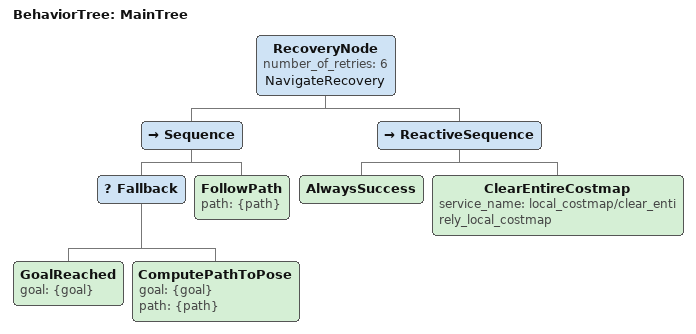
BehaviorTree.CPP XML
<?xml version="1.0"?>
<root BTCPP_format="4" main_tree_to_execute="MainTree">
  <BehaviorTree ID="MainTree">
    <RecoveryNode number_of_retries="6" name="NavigateRecovery">
      <Sequence>
        <Fallback>
          <GoalReached goal="{goal}"/>
          <ComputePathToPose goal="{goal}" path="{path}"/>
        </Fallback>
        <FollowPath path="{path}"/>
      </Sequence>
      <ReactiveSequence>
        <AlwaysSuccess/>
        <ClearEntireCostmap service_name="local_costmap/clear_entirely_local_costmap"/>
      </ReactiveSequence>
    </RecoveryNode>
  </BehaviorTree>
</root>
